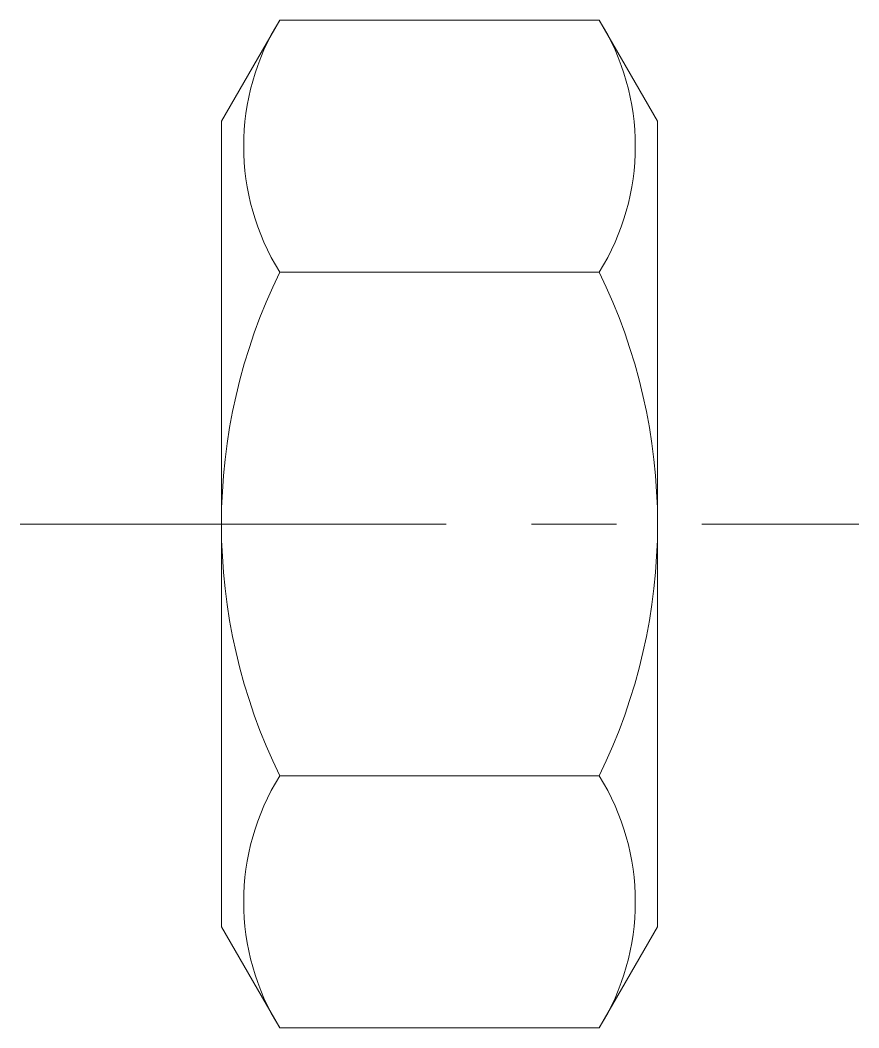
# Model space of a CAD drawing. Header units: millimetres. Extents: x -3 to 9.5, y -7.5 to 7.5.
import ezdxf

# ---------------------------------------------------------------- set-up
doc = ezdxf.new("R2010")
doc.units = ezdxf.units.MM
doc.header["$LTSCALE"] = 0.5
doc.linetypes.add('CENTER', pattern=[50.8, 31.75, -6.35, 6.35, -6.35])
doc.layers.get('0').update_dxf_attribs({"color": 9, "lineweight": 15})

msp = doc.modelspace()

# ---------------------------------------------------------------- linework, layer by layer
at = {"ltscale": 0.5}
for p, q in [((0.869, 7.506), (0, 6)), ((5.631, 7.506), (0.869, 7.506)), ((5.631, 7.506), (6.5, 6)), ((0, 6), (0, -6)), ((6.5, 6), (6.5, -6)), ((5.631, 3.753), (0.869, 3.753)), ((5.631, -3.753), (0.869, -3.753)), ((0.869, -7.506), (0, -6)), ((5.631, -7.506), (6.5, -6)), ((5.631, -7.506), (0.869, -7.506))]:
    msp.add_line(p, q, dxfattribs=at)
at = {"color": 1, "linetype": 'CENTER', "ltscale": 0.4}
msp.add_line((-3, 0), (9.5, 0), dxfattribs=at)
at = {"ltscale": 0.5}
for centre, radius, start, end in [((2.622, 5.629), 3.546, 328.0475, 31.9525), ((3.878, 5.629), 3.546, 148.0475, 211.9525), ((8.536, 0), 8.536, 153.9178, 206.0822), ((-2.036, 0), 8.536, 333.9178, 26.0822), ((3.878, -5.629), 3.546, 148.0475, 211.9525), ((2.622, -5.629), 3.546, 328.0475, 31.9525)]:
    msp.add_arc(centre, radius, start, end, dxfattribs=at)

doc.saveas('drawing.dxf')
